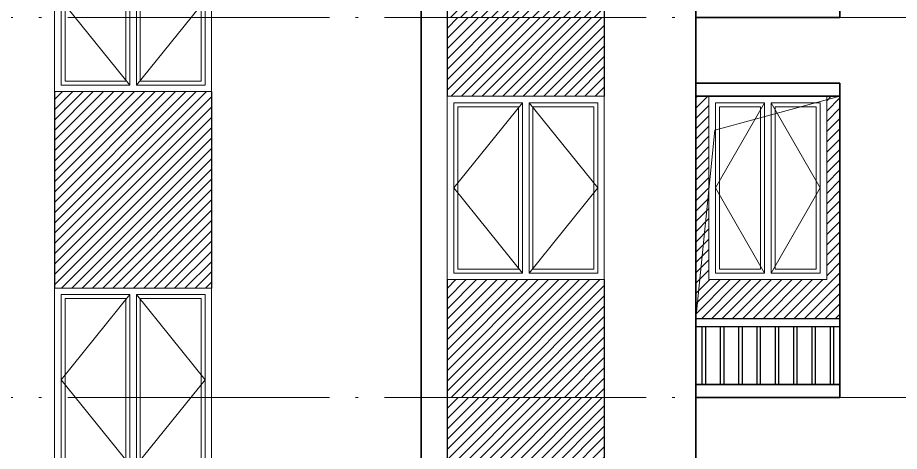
# Model space of a CAD drawing. Extents: x -518115 to 1124316, y -209821 to 1628073.
# Drawn here: x 864634 to 871371, y 42929 to 46240 of the extents above; entities that cross this region are included whole.
import ezdxf

# ---------------------------------------------------------------- set-up
doc = ezdxf.new("R2010")
doc.units = 0
doc.header["$LTSCALE"] = 1000
doc.header["$MEASUREMENT"] = 0
doc.linetypes.add('DOTE', pattern=[2.42, 2, -0.2, 0.02, -0.2])
doc.layers.add('3-剖面填充（细）', color=250, linetype='Continuous')
doc.layers.add('Stair-栏杆', color=142, linetype='Continuous')
for name, color, linetype, lineweight in [('DOTE', 19, 'DOTE', 9), ('WINDOW', 144, 'Continuous', 15), ('立面-中轮廓线', 213, 'Continuous', 35), ('立面-普通轮廓', 7, 'Continuous', 18), ('立面-洞口示意', 152, 'Continuous', 13), ('立面-窗开启线', 250, 'Continuous', 13)]:
    doc.layers.add(name, color=color, linetype=linetype, lineweight=lineweight)
pattern_1 = [(45, (6e-11, -2900), (-39.2886205, 39.2886205), [])]

# ---------------------------------------------------------------- blocks, each defined once
blk = doc.blocks.new('A$C1B273453')
at = {"layer": 'WINDOW'}
for points in [[(50, 1350), (575, 1350), (575, 50), (50, 50)], [(1150, 1350), (625, 1350), (625, 50), (1150, 50)]]:
    blk.add_lwpolyline(points, close=True, dxfattribs=at)
at = {"layer": 'WINDOW', "color": 250}
for points in [[(80, 1320), (545, 1320), (545, 80), (80, 80)], [(1120, 1320), (655, 1320), (655, 80), (1120, 80)]]:
    blk.add_lwpolyline(points, close=True, dxfattribs=at)
at = {"layer": '立面-普通轮廓'}
blk.add_lwpolyline([(1200, 1400), (0, 1400), (0, 0), (1200, 0)], close=True, dxfattribs=at)
at = {"layer": '立面-窗开启线', "color": 251, "ltscale": 0.5, "true_color": 0x636466}
for points in [[(575, 1350), (50, 700), (575, 50)], [(625, 1350), (1150, 700), (625, 50)]]:
    blk.add_lwpolyline(points, dxfattribs=at)
blk = doc.blocks.new('GDGDRTDGRDG')
at = {"layer": '3-剖面填充（细）'}
h = blk.add_hatch(dxfattribs=at)
h.set_pattern_fill('ANSI31', color=256, scale=35)
h.set_pattern_definition([(45, (798.42, -1477), (-39.2886205, 39.2886205), [])])
h.paths.add_polyline_path([(552783.9, 32376), (553984.3, 32376), (553984.8, 31776), (552784.4, 31776)])
h = blk.add_hatch(dxfattribs=at)
h.set_pattern_fill('ANSI31', color=256, scale=35)
h.set_pattern_definition(pattern_1)
h.paths.add_polyline_path([(554784.4, 30376), (554684.4, 30376), (554684.4, 31776), (554784.4, 31776)])
h = blk.add_hatch(dxfattribs=at)
h.set_pattern_fill('ANSI31', color=256, scale=35)
h.set_pattern_definition(pattern_1)
h.paths.add_polyline_path([(555784.4, 30376), (555684.4, 30376), (555684.4, 31776), (555784.4, 31776)])
h = blk.add_hatch(dxfattribs=at)
h.set_pattern_fill('ANSI31', color=256, scale=35)
h.set_pattern_definition([(45, (798.42, -3777), (-39.2886205, 39.2886205), [])])
h.paths.add_polyline_path([(553984.8, 29476), (552784.4, 29476), (552783.6, 30376), (553984, 30376)])
h = blk.add_hatch(dxfattribs=at)
h.set_pattern_fill('ANSI31', color=256, scale=35)
h.set_pattern_definition(pattern_1)
h.paths.add_polyline_path([(555784.4, 30076), (554684.4, 30076), (554684.4, 30376), (555784.4, 30376)])
for p, q in [((552784.4, 32376), (552784.4, 31776)), ((553984.4, 32376), (553984.4, 31776)), ((552784.4, 30376), (552784.4, 29476)), ((553984.4, 30376), (553984.4, 29476))]:
    blk.add_line(p, q, dxfattribs=at)
blk = doc.blocks.new('A$C318717E3')
at = {"layer": 'WINDOW'}
for points in [[(50, 1350), (425, 1350), (425, 50), (50, 50)], [(850, 1350), (475, 1350), (475, 50), (850, 50)]]:
    blk.add_lwpolyline(points, close=True, dxfattribs=at)
at = {"layer": 'WINDOW', "color": 250}
for points in [[(80, 1320), (395, 1320), (395, 80), (80, 80)], [(820, 1320), (505, 1320), (505, 80), (820, 80)]]:
    blk.add_lwpolyline(points, close=True, dxfattribs=at)
at = {"layer": '立面-普通轮廓'}
blk.add_lwpolyline([(0, 1400), (900, 1400), (900, 0), (0, 0)], close=True, dxfattribs=at)
at = {"layer": '立面-窗开启线', "color": 251, "ltscale": 0.5, "true_color": 0x636466}
for points in [[(425, 1350), (50, 700), (425, 50)], [(475, 1350), (850, 700), (475, 50)]]:
    blk.add_lwpolyline(points, dxfattribs=at)
blk = doc.blocks.new('HFHFHHTHFHF')
at = {"layer": 'Stair-栏杆'}
for p, q in [((555784.4, 32976), (554684.4, 32976)), ((555784.4, 32916), (554684.4, 32916))]:
    blk.add_line(p, q, dxfattribs=at)
for points in [[(554729.4, 32916), (554729.4, 32476)], [(554759.4, 32476), (554759.4, 32916)], [(554869.4, 32916), (554869.4, 32476)], [(554899.4, 32476), (554899.4, 32916)], [(555009.4, 32916), (555009.4, 32476)], [(555039.4, 32476), (555039.4, 32916)], [(555149.4, 32916), (555149.4, 32476)], [(555179.4, 32476), (555179.4, 32916)], [(555289.4, 32916), (555289.4, 32476)], [(555319.4, 32476), (555319.4, 32916)], [(555429.4, 32916), (555429.4, 32476)], [(555459.4, 32476), (555459.4, 32916)], [(555569.4, 32916), (555569.4, 32476)], [(555599.4, 32476), (555599.4, 32916)], [(555709.4, 32916), (555709.4, 32476)], [(555739.4, 32476), (555739.4, 32916)]]:
    blk.add_lwpolyline(points, dxfattribs=at)
at = {"layer": '立面-中轮廓线'}
for p, q in [((552584.4, 35276), (552584.4, 32376)), ((554684.4, 35276), (554684.4, 32376)), ((555784.4, 34776), (555784.4, 32376))]:
    blk.add_line(p, q, dxfattribs=at)
for points in [[(555784.4, 34776), (554684.4, 34776)], [(554684.4, 34676), (555784.4, 34676)], [(555784.4, 32476), (554684.4, 32476)], [(554684.4, 32376), (555784.4, 32376)]]:
    blk.add_lwpolyline(points, dxfattribs=at)
for name, p in [('A$C1B273453', (549784.4, 34711)), ('A$C1B273453', (552784.4, 33276)), ('A$C318717E3', (554784.4, 33276))]:
    blk.add_blockref(name, p)

msp = doc.modelspace()

# ---------------------------------------------------------------- hatches: boundary and pattern name
at = {"layer": '3-剖面填充（细）'}
h = msp.add_hatch(dxfattribs=at)
h.set_pattern_fill('ANSI31', color=256, scale=35)
h.set_pattern_definition([(45, (344130.58, 10122.28), (-39.2886205, 39.2886205), [])])
h.paths.add_polyline_path([(864916.4, 44175.3), (866116.8, 44175.3), (866117.4, 45675.3), (864917, 45675.3)])
h = msp.add_hatch(dxfattribs=at)
h.set_pattern_fill('ANSI31', color=256, scale=35)
h.set_pattern_definition([(45, (315930.58, 9487.28), (-39.2886205, 39.2886205), [])])
h.paths.add_polyline_path([(867916.1, 43340.3), (869116.4, 43340.3), (869117, 42740.3), (867916.6, 42740.3)])

# ---------------------------------------------------------------- linework, layer by layer
for p, q in [((864916.6, 45675.3), (864916.6, 44175.3)), ((866116.6, 45675.3), (866116.6, 44175.3)), ((867916.6, 43340.3), (867916.6, 42740.3)), ((869116.6, 43340.3), (869116.6, 42740.3))]:
    msp.add_line(p, q, dxfattribs=at)
at = {"layer": 'DOTE', "linetype": 'DOTE'}
for p, q in [((879116.6, 46240.3), (826716.6, 46240.3)), ((879116.6, 43340.3), (826716.6, 43340.3))]:
    msp.add_line(p, q, dxfattribs=at)
at = {"layer": '立面-中轮廓线'}
for p, q in [((867716.6, 43340.3), (867716.6, 40440.3)), ((869816.6, 43340.3), (869816.6, 40740.3))]:
    msp.add_line(p, q, dxfattribs=at)
at = {"layer": '立面-洞口示意'}
msp.add_lwpolyline([(869816.6, 43940.3), (869961.4, 45381.2), (870916.6, 45640.3)], dxfattribs=at)

# ---------------------------------------------------------------- block references
for name, p in [('HFHFHHTHFHF', (315132.2, 13864.3)), ('GDGDRTDGRDG', (315132.2, 16764.3)), ('HFHFHHTHFHF', (315132.2, 10964.3)), ('GDGDRTDGRDG', (315132.2, 13864.3)), ('A$C1B273453', (864916.6, 42775.3))]:
    msp.add_blockref(name, p)

doc.saveas('drawing.dxf')
